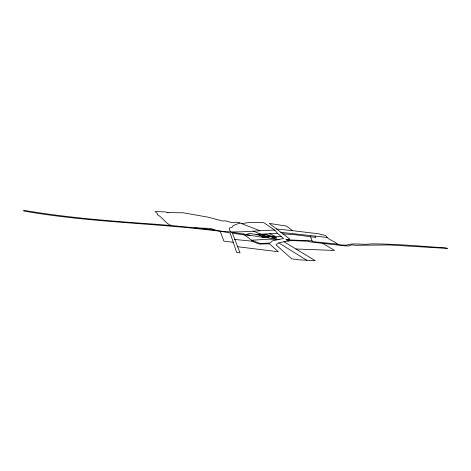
<?xml version="1.0" encoding="UTF-8"?>
<svg xmlns="http://www.w3.org/2000/svg" width="471" height="471" viewBox="0 0 471 471"><rect width="100%" height="100%" fill="white"/><g stroke="black" fill="none" stroke-linecap="round" stroke-linejoin="round"><path stroke-width="0.71" d="M278.785 242.877L276.006 244.826L291.643 258.803L298.549 259.774L315.282 260.704L283.907 241.741L278.785 242.877L306.88 260.322M259.915 230.737L239.904 222.948L233.063 225.65L232.544 226.951L229.342 228.117L229.577 230.019L231.02 232.28C243.33 233.451 255.264 236.825 267.605 237.72M250.201 235.229L245.026 235.259M246.345 234.393L249.877 233.333L260.122 235.406M241.917 223.737C249.059 221.929 256.595 222.224 263.89 222.742L275.099 230.407L277.478 233.351L283.542 238.491L272.35 240.864L270.042 243.077L259.963 243.448L251.602 240.216L243.389 234.022L244.543 234.894L232.415 233.269L240.069 252.856L236.672 252.462L230.107 232.951L220.145 231.196L195.277 228.423C138.121 222.683 80.494 221.029 23.815 211.032L23.55 210.296C61.966 216.848 100.835 220.281 139.681 223.107C164.108 224.749 188.506 226.998 212.821 229.83C233.245 234.152 254.004 230.454 274.681 230.119M286.162 239.774L289.541 238.874L269.282 223.401L286.409 226.062L292.568 230.66L318.42 233.787L325.744 235.529C328.24 240.257 334.004 240.534 337.401 244.113L341.528 245.02L346.562 245.179C353.633 242.518 362.864 245.167 370.589 243.913C395.758 243.743 420.797 246.327 445.866 247.881L447.45 248.441L389.446 244.949L355.546 245.303L351.725 244.873L348.929 245.921L344.719 245.88L310.071 241.9L309.288 241.282L291.602 240.569L283.907 241.741M279.085 239.392L269.441 239.168L251.602 240.216L252.085 241.17L258.055 243.684L260.198 244.078L269.424 243.772L278.355 251.744L237.59 246.727M256.059 234.37L277.478 233.351M263.377 235.93L264.961 235.853L261.529 234.511M263.607 236.018L269.736 235.73M264.867 236.866L267.504 236.736M270.896 236.678L273.533 236.548M272.044 237.125L274.681 237.001M273.186 237.572L275.823 237.449M288.705 240.899L285.926 239.763L312.102 240.899L312.332 241.576L337.401 244.113M281.269 236.566L276.1 236.689L269.518 233.728M295.882 248.982L334.545 250.454L322.494 243.248M194.753 227.823L210.472 228.447L215.318 229.954M282.747 233.84L295.034 234.705L315.741 237.431L315.058 236.03M276.383 228.971L292.568 230.66M280.681 232.309L327.339 237.455M234.652 239.456L252.085 241.17M233.257 242.318L223.89 241.158L220.145 231.196M277.001 239.244L262.624 236.907L258.232 234.27M287.304 239.539L289.447 239.939M239.904 222.948L237.672 222.224L231.756 222.559L225.103 220.822L222.606 220.999L208.17 217.184L183.313 212.81L167.959 212.574L168.065 212.874L165.562 211.926L155.147 211.544L157.391 213.593L157.267 214.646C162.907 217.449 165.474 223.784 171.721 225.662M253.068 231.096L260.781 234.146M261.735 236.377L262.288 237.137M310.501 236.566L312.102 240.899M266.074 234.293L259.945 234.587L265.297 236.683L271.426 236.389L266.074 234.293M266.362 236.289L263.725 236.418L266.009 237.313L268.647 237.19L266.362 236.289M272.391 236.101L269.753 236.23L274.328 238.02L276.966 237.896L272.391 236.101"/></g></svg>
